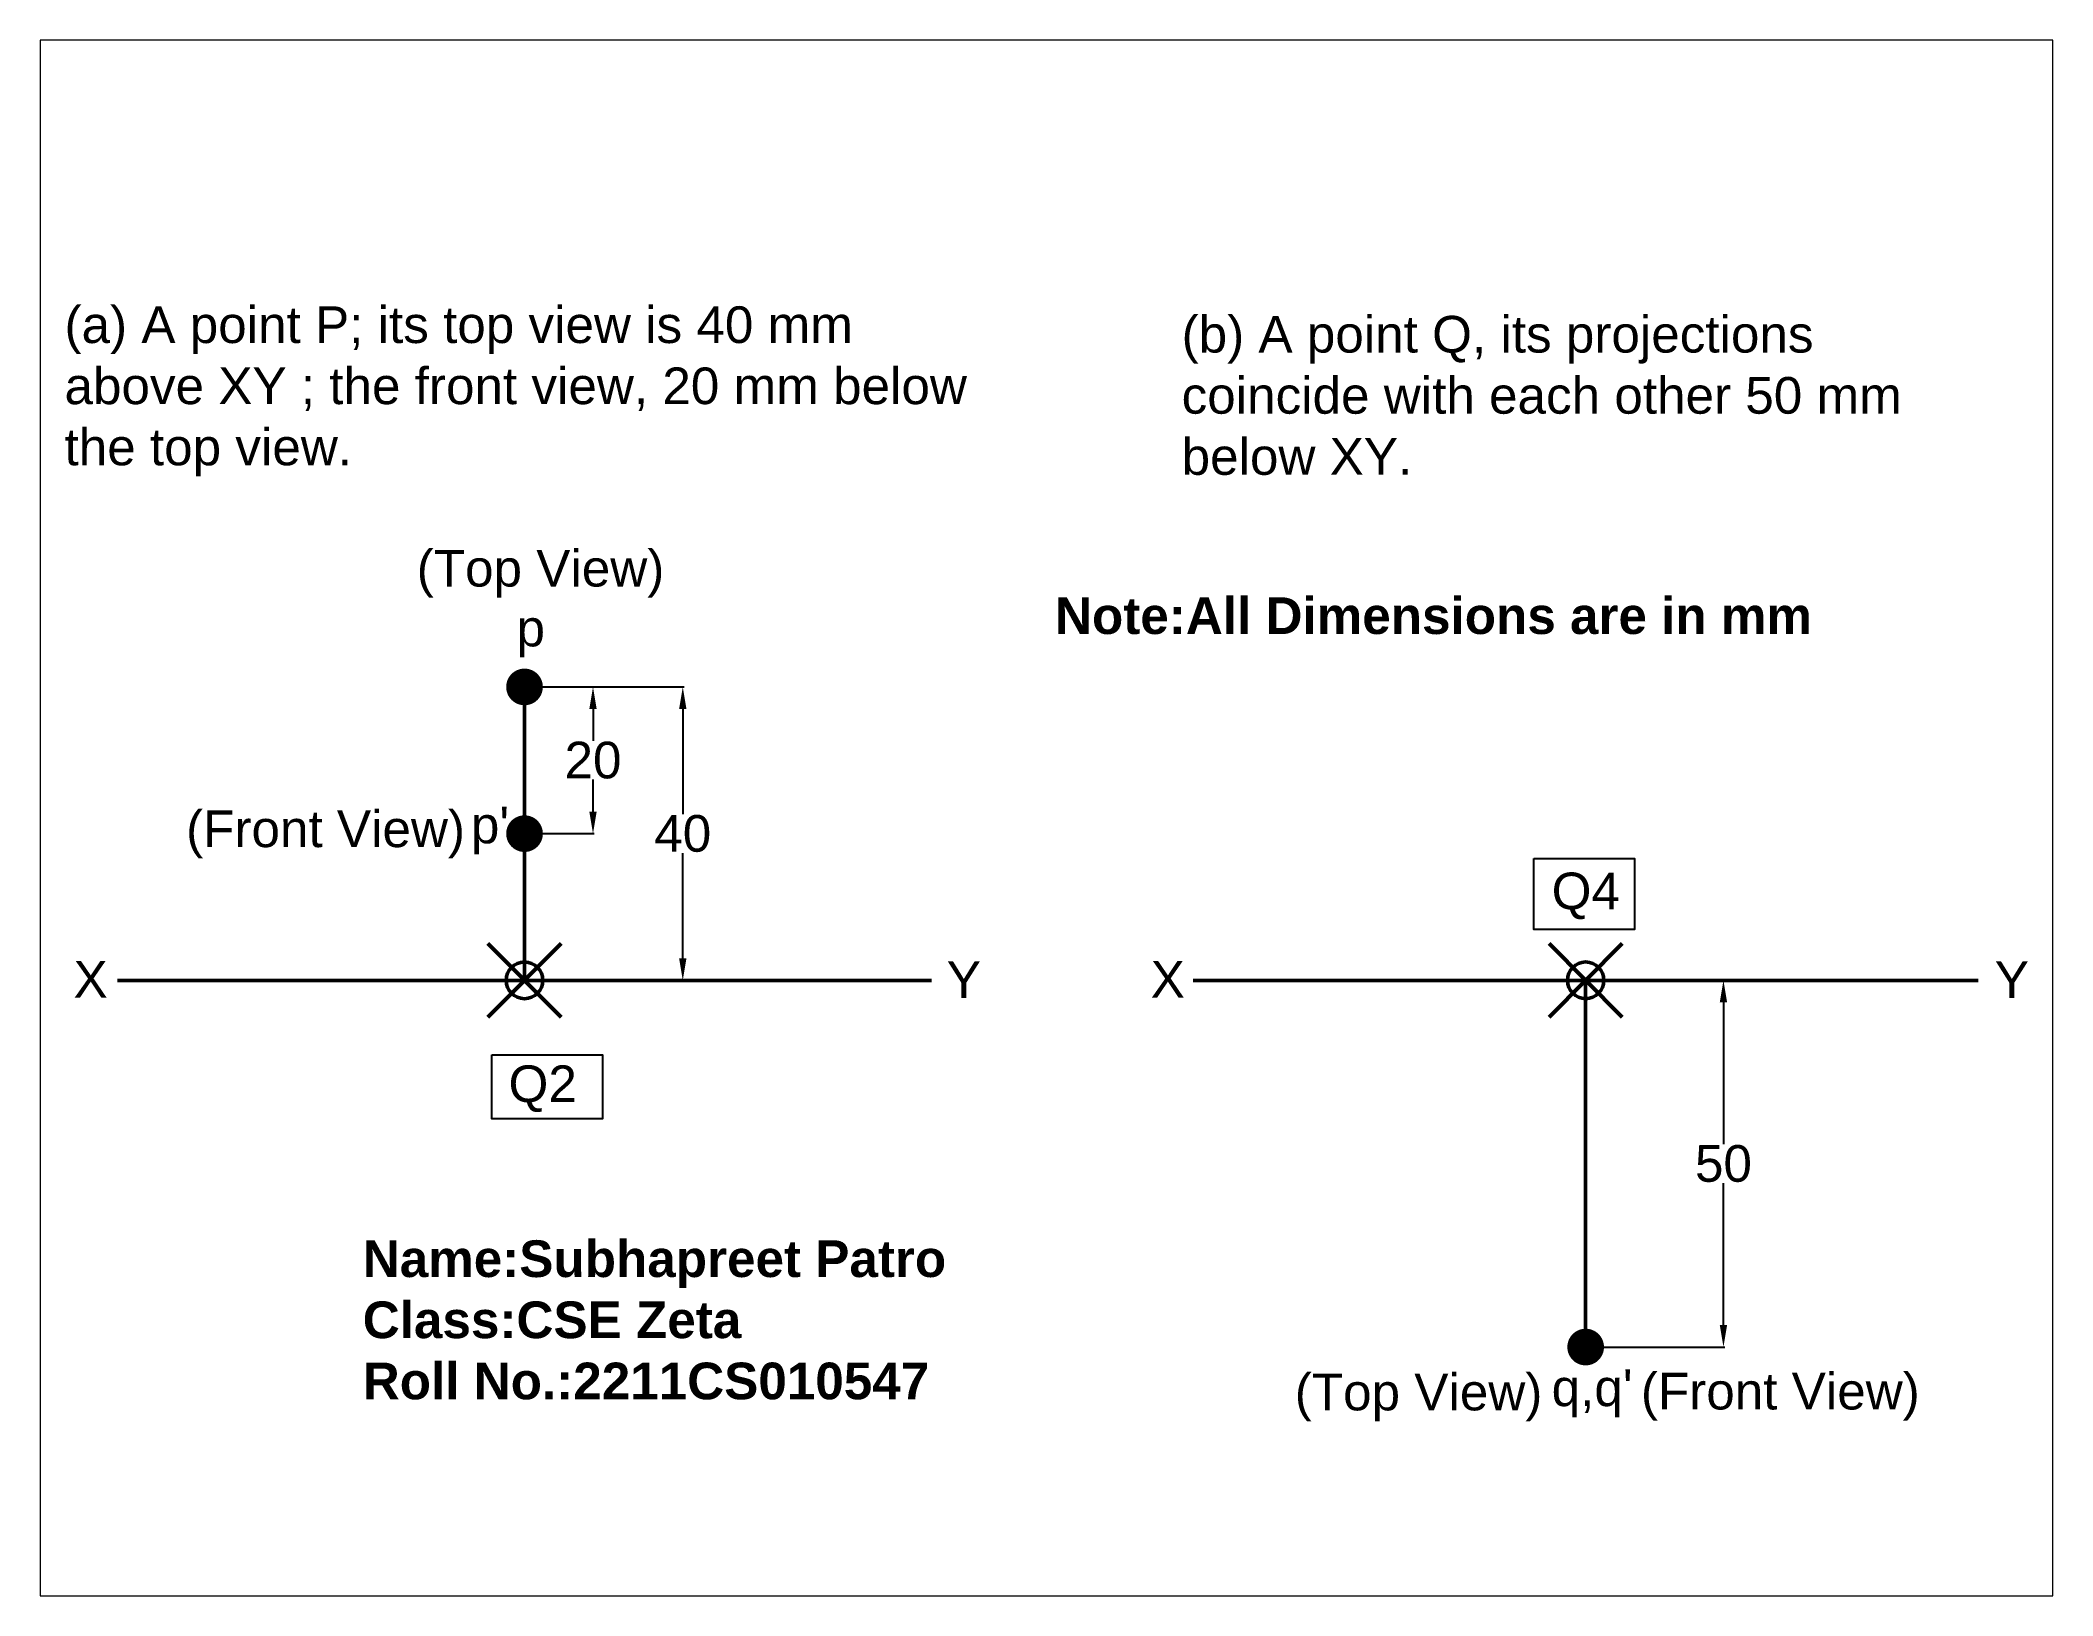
# Paper-space layout 'Layout5' of a CAD drawing. Header units: millimetres. Extents: x 1.1 to 9.9, y 0.85 to 7.65.
# The model-space entities are those that its viewports show. They can reach past a viewport. Long polylines and large blocks are cut down to what shows.
import ezdxf

# ---------------------------------------------------------------- set-up
doc = ezdxf.new("R2010")
doc.units = ezdxf.units.MM
doc.header["$MEASUREMENT"] = 0
doc.header["$PDMODE"] = 35
doc.header["$PDSIZE"] = 5
doc.styles.get("Standard").update_dxf_attribs({"font": 'arial.ttf'})
doc.dimstyles.get("Standard").update_dxf_attribs({"dimtxt": 5, "dimasz": 3, "dimexe": 0.18, "dimexo": 0.0625, "dimgap": 0.09, "dimtad": 1, "dimtih": 1, "dimtoh": 1, "dimdec": 0, "dimzin": 0, "dimdsep": 46, "dimtxsty": 'Standard', "dimcen": 0.09, "dimadec": 0, "dimazin": 0, "dimtfac": 1, "dimtdec": 0, "dimtofl": 0, "dimtmove": 0, "dimatfit": 3, "dimfxl": 1, "dimtolj": 1, "dimtzin": 0, "dimarcsym": 0})

# ---------------------------------------------------------------- blocks, each defined once
blk = doc.blocks.new('*D26')
at = {"color": 0, "lineweight": -2, "transparency": 16777216}
for p, q in [((1496.71, 226.53), (1506.17, 226.53)), ((1505.99, 223.53), (1505.99, 219.18)), ((1505.99, 209.53), (1505.99, 213.89)), ((1496.71, 206.53), (1506.17, 206.53))]:
    blk.add_line(p, q, dxfattribs=at)
at = {"color": 0, "transparency": 16777216}
for points in [[(1505.49, 223.53), (1506.49, 223.53), (1505.99, 226.53)], [(1505.49, 209.53), (1506.49, 209.53), (1505.99, 206.53)]]:
    blk.add_solid(points, dxfattribs=at)
at = {"layer": 'Defpoints', "color": 0, "transparency": 16777216}
for p in [(1496.65, 226.53), (1505.99, 226.53), (1496.65, 206.53)]:
    blk.add_point(p, dxfattribs=at)
at = {"color": 0, "lineweight": 50, "transparency": 16777216, "insert": (1505.99, 216.53), "char_height": 5, "attachment_point": 5}
blk.add_mtext('\\A1;20', dxfattribs=at)
blk = doc.blocks.new('*D27')
at = {"color": 0, "lineweight": -2, "transparency": 16777216}
for p, q in [((1496.71, 226.53), (1518.41, 226.53)), ((1518.23, 223.53), (1518.23, 209.18)), ((1518.23, 189.53), (1518.23, 203.89)), ((1496.71, 186.53), (1518.41, 186.53))]:
    blk.add_line(p, q, dxfattribs=at)
at = {"color": 0, "transparency": 16777216}
for points in [[(1517.73, 223.53), (1518.73, 223.53), (1518.23, 226.53)], [(1517.73, 189.53), (1518.73, 189.53), (1518.23, 186.53)]]:
    blk.add_solid(points, dxfattribs=at)
at = {"layer": 'Defpoints', "color": 0, "transparency": 16777216}
for p in [(1496.65, 226.53), (1496.65, 186.53), (1518.23, 186.53)]:
    blk.add_point(p, dxfattribs=at)
at = {"color": 0, "lineweight": 50, "transparency": 16777216, "insert": (1518.23, 206.53), "char_height": 5, "attachment_point": 5}
blk.add_mtext('\\A1;40', dxfattribs=at)
blk = doc.blocks.new('*D28')
at = {"color": 0, "lineweight": -2, "transparency": 16777216}
for p, q in [((1641.42, 186.53), (1660.33, 186.53)), ((1660.15, 183.53), (1660.15, 164.18)), ((1660.15, 139.53), (1660.15, 158.89)), ((1641.42, 136.53), (1660.33, 136.53))]:
    blk.add_line(p, q, dxfattribs=at)
at = {"color": 0, "transparency": 16777216}
for points in [[(1659.65, 183.53), (1660.65, 183.53), (1660.15, 186.53)], [(1659.65, 139.53), (1660.65, 139.53), (1660.15, 136.53)]]:
    blk.add_solid(points, dxfattribs=at)
at = {"layer": 'Defpoints', "color": 0, "transparency": 16777216}
for p in [(1641.36, 186.53), (1641.36, 136.53), (1660.15, 136.53)]:
    blk.add_point(p, dxfattribs=at)
at = {"color": 0, "lineweight": 50, "transparency": 16777216, "insert": (1660.15, 161.53), "char_height": 5, "attachment_point": 5}
blk.add_mtext('\\A1;50', dxfattribs=at)

msp = doc.modelspace()

# ---------------------------------------------------------------- linework, layer by layer
at = {"lineweight": 50}
for p, q in [((1496.65, 186.53), (1496.65, 226.53)), ((1496.65, 186.53), (1496.65, 206.53)), ((1441.13, 186.53), (1552.17, 186.53)), ((1587.85, 186.53), (1694.87, 186.53)), ((1641.36, 186.53), (1641.36, 136.53))]:
    msp.add_line(p, q, dxfattribs=at)
at = {"lineweight": 50, "const_width": 2.5}
for points in [[(1495.4, 226.53, 1), (1497.9, 226.53, 1)], [(1495.4, 206.53, 1), (1497.9, 206.53, 1)], [(1640.11, 136.53, 1), (1642.61, 136.53, 1)]]:
    msp.add_lwpolyline(points, format="xyb", close=True, dxfattribs=at)
for points in [[(1634.29, 203.16), (1648.04, 203.16), (1648.04, 193.48), (1634.29, 193.48)], [(1492.2, 176.38), (1507.28, 176.38), (1507.28, 167.67), (1492.2, 167.67)]]:
    msp.add_lwpolyline(points, close=True)
at = {"lineweight": 50}
for p in [(1496.65, 186.53), (1641.36, 186.53)]:
    msp.add_point(p, dxfattribs=at)

# ---------------------------------------------------------------- texts
at = {"lineweight": 50, "char_height": 5, "attachment_point": 1}
for s, width, insert in [('(a) A point P; its top view is 40 mm above XY ; the front view, 20 mm below the top view.', 127.3907, (1433.92, 278.42)), ('(b) A point Q, its projections coincide with each other 50 mm below XY.', 106.4291, (1586.26, 277.12)), ('(Top View)', 33.6004, (1481.95, 245.22)), ('{\\fArial|b1|i0|c0|p34;Note:All Dimensions are in mm}', 108.4666, (1568.99, 238.75)), ('p', 19.7563, (1495.56, 237.06)), ('(Front View)', 39.3277, (1450.5, 209.69)), ("p'", 18.1867, (1489.34, 210.21)), ('Q4', 15.1079, (1636.72, 201.22)), ('X', 7.1335, (1435.15, 189.17)), ('Y', 10.7568, (1554.23, 189.1)), ('X', 7.1335, (1582.04, 189.17)), ('Y', 10.7568, (1697.15, 189.1)), ('Q2', 13.1955, (1494.47, 174.93)), ('{\\fArial|b1|i0|c0|p34;Name:Subhapreet Patro\\PClass:CSE Zeta\\PRoll No.:2211CS010547}', 100.8794, (1474.59, 151.08)), ('(Top View)', 33.6004, (1601.69, 132.9)), ("q,q'", 22.617, (1636.72, 133.48)), ('(Front View)', 39.3277, (1648.89, 133.02))]:
    msp.add_mtext_dynamic_manual_height_columns(s, width=width, gutter_width=25, heights=[0], dxfattribs=dict(at, insert=insert))

# ---------------------------------------------------------------- dimensions: what is measured, and where the dimension line sits
at = {"lineweight": 50}
for base, p1, p2, picture, middle in [((1505.99, 226.53), (1496.65, 206.53), (1496.65, 226.53), '*D26', (1505.99, 216.53)), ((1518.23, 186.53), (1496.65, 226.53), (1496.65, 186.53), '*D27', (1518.23, 206.53)), ((1660.15, 136.53), (1641.36, 186.53), (1641.36, 136.53), '*D28', (1660.15, 161.53))]:
    dim = msp.add_linear_dim(base=base, p1=p1, p2=p2, angle=90, dimstyle='Standard', dxfattribs=at)
    dim.commit()
    dim.dimension.update_dxf_attribs({"geometry": picture, "text_midpoint": middle})

psp = doc.layouts.new('Layout5')

# ---------------------------------------------------------------- viewports
at = {"layer": '0'}
psp.add_viewport(center=(5.5, 4.25), size=(8.8, 6.8), view_center_point=(1567.8336, 208.6626), view_height=212.071866, dxfattribs=at)

doc.saveas('drawing.dxf')
